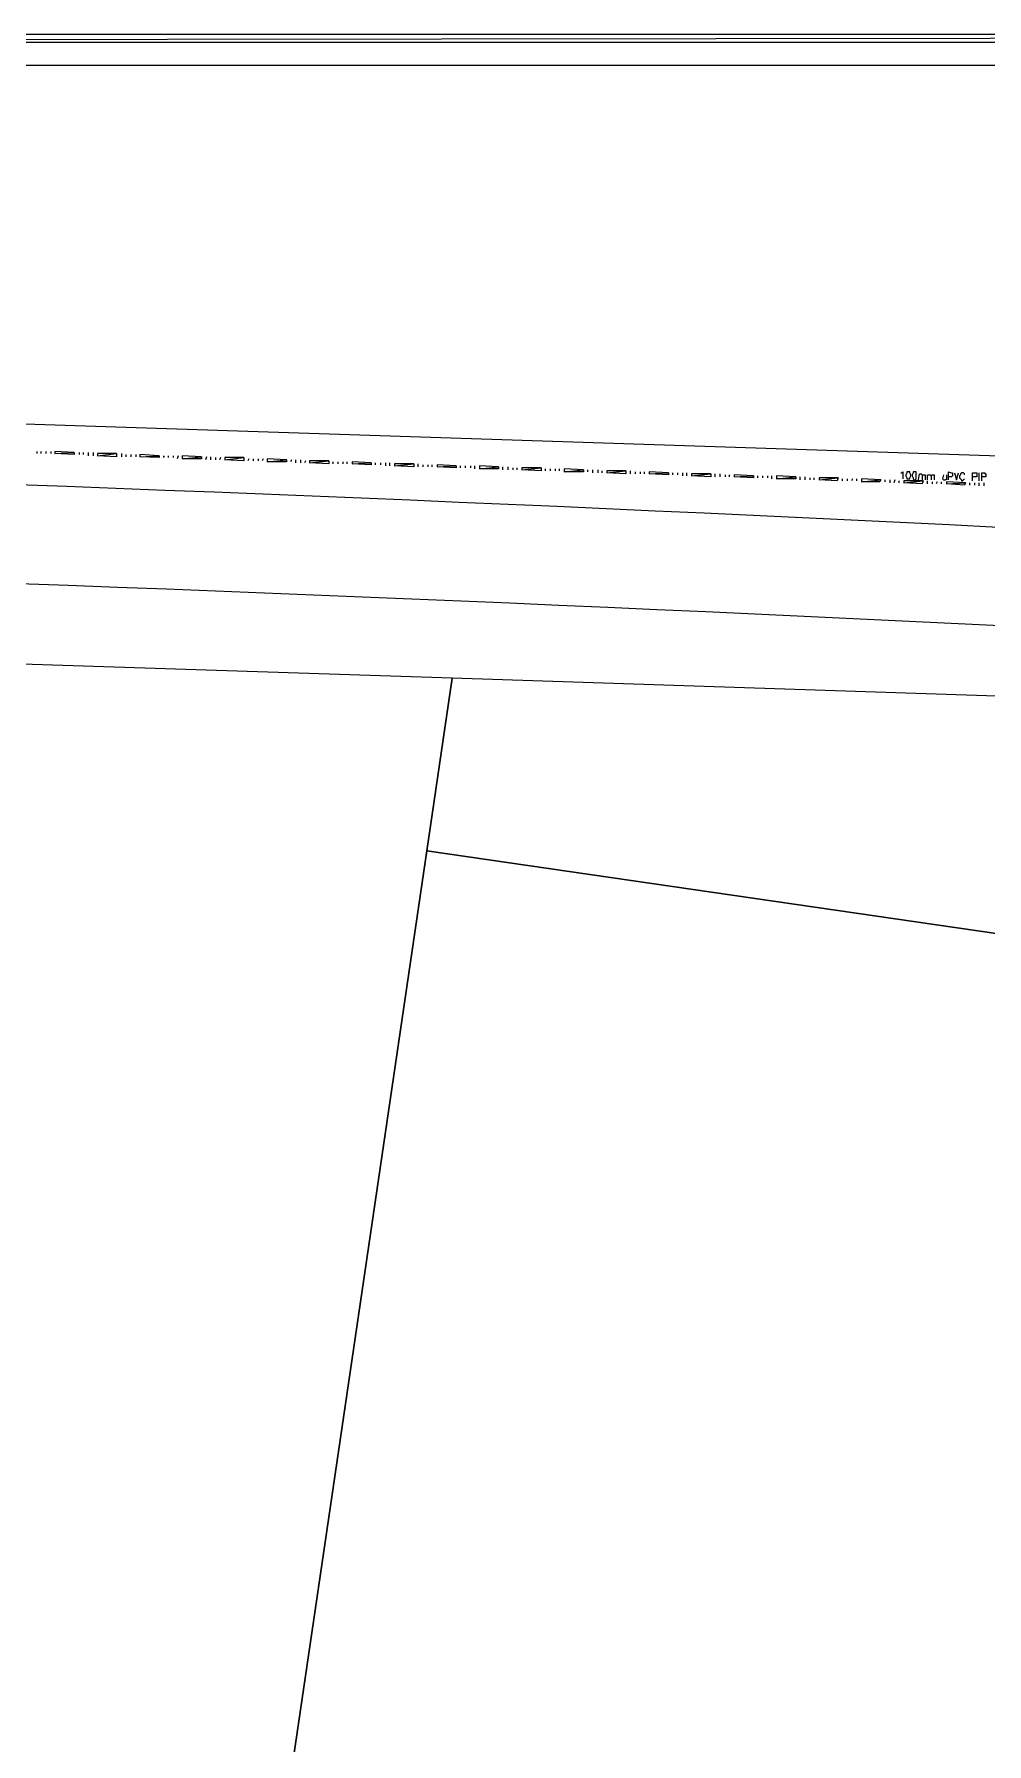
# Model space of a CAD drawing. Header units: inches. Extents: x 5 to 844, y 8 to 596.
# Drawn here: x 268.5 to 389.7, y 378.3 to 595.8 of the extents above; entities that cross this region are included whole.
import ezdxf

# ---------------------------------------------------------------- set-up
doc = ezdxf.new("R2010")
doc.units = ezdxf.units.IN
doc.header["$MEASUREMENT"] = 0
doc.layers.add('PDF_Geometry', color=7, linetype='Continuous', true_color=0x989898)

msp = doc.modelspace()

# ---------------------------------------------------------------- linework, layer by layer
at = {"layer": 'PDF_Geometry', "color": 7, "lineweight": 0}
for points in [[(843.66, 595.79), (6.31, 594.76), (5.16, 595.79), (843.66, 595.79)], [(842.63, 594.76), (843.66, 595.79), (6.31, 594.76), (842.63, 594.76)], [(735.15, 151.4), (735.15, 591.8), (10.56, 591.8), (10.56, 12.74)]]:
    msp.add_lwpolyline(points, dxfattribs=at)
at = {"layer": 'PDF_Geometry', "lineweight": 0}
for points in [[(10.69, 553.23), (34.73, 553.87), (430.06, 540.89), (443.95, 552.46), (449.73, 591.67)], [(199.16, 517.87), (174.48, 351.38), (295.2, 333.64), (318.47, 491.9), (321.68, 513.89), (199.16, 517.87)], [(321.68, 513.89), (318.47, 491.9), (432.64, 475.32), (435.98, 497.95), (425.56, 510.42), (321.68, 513.89)], [(318.47, 491.9), (295.2, 333.64), (397.41, 318.6), (411.17, 328.88), (432.64, 475.32), (318.47, 491.9)]]:
    msp.add_lwpolyline(points, dxfattribs=at)
at = {"layer": 'PDF_Geometry', "color": 3, "lineweight": 0}
for points in [[(268.84, 542.69), (268.84, 542.43)], [(269.36, 542.69), (269.36, 542.43)], [(270, 542.69), (270, 542.43)], [(270.64, 542.69), (270.64, 542.43)], [(271.16, 542.69), (271.16, 542.43), (273.6, 542.56), (271.16, 542.69)], [(271.16, 542.43), (273.6, 542.56), (273.6, 542.3), (271.16, 542.43)], [(274.24, 542.56), (274.24, 542.3)], [(274.76, 542.56), (274.76, 542.3)], [(275.4, 542.56), (275.4, 542.17)], [(276.04, 542.56), (276.04, 542.17)], [(276.56, 542.43), (276.56, 542.17), (279, 542.43), (276.56, 542.43)], [(276.56, 542.17), (279, 542.43), (279, 542.04), (276.56, 542.17)], [(279.64, 542.43), (279.64, 542.04)], [(280.16, 542.3), (280.16, 542.04)], [(280.8, 542.3), (280.8, 542.04)], [(281.44, 542.3), (281.44, 542.04)], [(281.96, 542.3), (281.96, 542.04), (284.4, 542.17), (281.96, 542.3)], [(281.96, 542.04), (284.4, 542.17), (284.4, 541.92), (281.96, 542.04)], [(285.04, 542.17), (284.91, 541.92)], [(285.56, 542.17), (285.56, 541.92)], [(286.2, 542.17), (286.2, 541.92)], [(286.84, 542.17), (286.71, 541.79)], [(287.36, 542.17), (287.36, 541.79), (289.8, 542.04), (287.36, 542.17)], [(287.36, 541.79), (289.8, 542.04), (289.8, 541.79), (287.36, 541.79)], [(290.44, 542.04), (290.31, 541.66)], [(290.96, 542.04), (290.96, 541.66)], [(291.6, 541.92), (291.6, 541.66)], [(292.24, 541.92), (292.11, 541.66)], [(292.76, 541.92), (292.76, 541.66), (295.2, 541.92), (292.76, 541.92)], [(292.76, 541.66), (295.2, 541.92), (295.2, 541.53), (292.76, 541.66)], [(295.84, 541.79), (295.71, 541.53)], [(296.36, 541.79), (296.36, 541.53)], [(297, 541.79), (297, 541.53)], [(297.64, 541.79), (297.51, 541.53)], [(298.16, 541.79), (298.16, 541.4), (300.6, 541.66), (298.16, 541.79)], [(298.16, 541.4), (300.6, 541.66), (300.6, 541.4), (298.16, 541.4)], [(301.24, 541.66), (301.11, 541.4)], [(301.76, 541.66), (301.76, 541.27)], [(302.4, 541.66), (302.4, 541.27)], [(303.04, 541.53), (302.91, 541.27)], [(303.56, 541.53), (303.56, 541.27), (306, 541.53), (303.56, 541.53)], [(303.56, 541.27), (306, 541.53), (306, 541.14), (303.56, 541.27)], [(306.51, 541.4), (306.51, 541.14)], [(307.16, 541.4), (307.16, 541.14)], [(307.8, 541.4), (307.8, 541.14)], [(308.31, 541.4), (308.31, 541.14)], [(308.96, 541.4), (308.96, 541.14), (311.4, 541.27), (308.96, 541.4)], [(308.96, 541.14), (311.4, 541.27), (311.4, 541.02), (308.96, 541.14)], [(311.91, 541.27), (311.91, 541.02)], [(312.56, 541.27), (312.56, 541.02)], [(313.2, 541.27), (313.2, 540.89)], [(313.71, 541.27), (313.71, 540.89)], [(314.36, 541.14), (314.36, 540.89), (316.8, 541.14), (314.36, 541.14)], [(314.36, 540.89), (316.8, 541.14), (316.8, 540.76), (314.36, 540.89)], [(317.31, 541.14), (317.31, 540.76)], [(317.96, 541.02), (317.96, 540.76)], [(318.6, 541.02), (318.6, 540.76)], [(319.11, 541.02), (319.11, 540.76)], [(319.76, 541.02), (319.76, 540.76), (322.2, 540.89), (319.76, 541.02)], [(319.76, 540.76), (322.2, 540.89), (322.2, 540.63), (319.76, 540.76)], [(322.71, 540.89), (322.71, 540.63)], [(323.36, 540.89), (323.36, 540.63)], [(324, 540.89), (324, 540.63)], [(324.51, 540.89), (324.51, 540.5)], [(325.16, 540.89), (325.16, 540.5), (327.6, 540.76), (325.16, 540.89)], [(325.16, 540.5), (327.6, 540.76), (327.6, 540.5), (325.16, 540.5)], [(328.11, 540.76), (328.11, 540.37)], [(328.75, 540.76), (328.75, 540.37)], [(329.4, 540.63), (329.4, 540.37)], [(329.91, 540.63), (329.91, 540.37)], [(330.55, 540.63), (330.55, 540.37), (333, 540.63), (330.55, 540.63)], [(330.55, 540.37), (333, 540.63), (333, 540.24), (330.55, 540.37)], [(333.51, 540.5), (333.51, 540.24)], [(334.15, 540.5), (334.15, 540.24)], [(334.8, 540.5), (334.8, 540.24)], [(335.31, 540.5), (335.31, 540.24)], [(335.95, 540.5), (335.95, 540.12), (338.4, 540.37), (335.95, 540.5)], [(335.95, 540.12), (338.4, 540.37), (338.4, 540.12), (335.95, 540.12)], [(338.91, 540.37), (338.91, 540.12)], [(339.55, 540.37), (339.55, 539.99)], [(340.2, 540.37), (340.2, 539.99)], [(340.71, 540.24), (340.71, 539.99)], [(341.35, 540.24), (341.35, 539.99), (343.8, 540.24), (341.35, 540.24)], [(341.35, 539.99), (343.8, 540.24), (343.8, 539.86), (341.35, 539.99)], [(344.31, 540.24), (344.31, 539.86)], [(344.95, 540.12), (344.95, 539.86)], [(345.6, 540.12), (345.6, 539.86)], [(346.11, 540.12), (346.11, 539.86)], [(346.75, 540.12), (346.75, 539.86), (349.2, 539.99), (346.75, 540.12)], [(346.75, 539.86), (349.2, 539.99), (349.2, 539.73), (346.75, 539.86)], [(349.71, 539.99), (349.71, 539.73)], [(350.35, 539.99), (350.35, 539.73)], [(351, 539.99), (351, 539.6)], [(351.51, 539.99), (351.51, 539.6)], [(352.15, 539.86), (352.15, 539.6), (354.6, 539.86), (352.15, 539.86)], [(352.15, 539.6), (354.6, 539.86), (354.6, 539.47), (352.15, 539.6)], [(355.11, 539.86), (355.11, 539.47)], [(355.75, 539.86), (355.75, 539.47)], [(356.4, 539.73), (356.4, 539.47)], [(356.91, 539.73), (356.91, 539.47)], [(357.55, 539.73), (357.55, 539.47), (360, 539.6), (357.55, 539.73)], [(357.55, 539.47), (360, 539.6), (360, 539.34), (357.55, 539.47)], [(360.51, 539.6), (360.51, 539.34)], [(361.15, 539.6), (361.15, 539.34)], [(361.8, 539.6), (361.8, 539.34)], [(362.31, 539.6), (362.31, 539.22)], [(362.95, 539.6), (362.95, 539.22), (365.4, 539.47), (362.95, 539.6)], [(362.95, 539.22), (365.4, 539.47), (365.4, 539.22), (362.95, 539.22)], [(365.91, 539.47), (365.91, 539.09)], [(366.55, 539.47), (366.55, 539.09)], [(367.2, 539.34), (367.2, 539.09)], [(367.71, 539.34), (367.71, 539.09)], [(368.35, 539.34), (368.35, 539.09), (370.8, 539.34), (368.35, 539.34)], [(368.35, 539.09), (370.8, 539.34), (370.67, 538.96), (368.35, 539.09)], [(371.31, 539.22), (371.31, 538.96)], [(371.95, 539.22), (371.95, 538.96)], [(372.6, 539.22), (372.47, 538.96)], [(373.11, 539.22), (373.11, 538.96)], [(373.75, 539.22), (373.75, 538.83), (376.2, 539.09), (373.75, 539.22)], [(373.75, 538.83), (376.2, 539.09), (376.07, 538.83), (373.75, 538.83)], [(376.71, 539.09), (376.71, 538.83)], [(377.35, 539.09), (377.35, 538.7)], [(378, 539.09), (377.87, 538.7)], [(378.51, 538.96), (378.51, 538.7)], [(379.15, 538.96), (379.15, 538.7), (381.6, 538.96), (379.15, 538.96)], [(379.15, 538.7), (381.6, 538.96), (381.47, 538.57), (379.15, 538.7)], [(382.11, 538.96), (382.11, 538.57)], [(382.75, 538.83), (382.75, 538.57)], [(383.4, 538.83), (383.27, 538.57)], [(383.91, 538.83), (383.91, 538.57)], [(384.55, 538.83), (384.55, 538.57), (386.99, 538.7), (384.55, 538.83)], [(384.55, 538.57), (386.99, 538.7), (386.87, 538.44), (384.55, 538.57)], [(387.51, 538.7), (387.51, 538.44)], [(388.15, 538.7), (388.15, 538.44)], [(388.67, 538.7), (388.67, 538.32)], [(389.31, 538.7), (389.31, 538.32)]]:
    msp.add_lwpolyline(points, dxfattribs=at)
at = {"layer": 'PDF_Geometry', "color": 7, "lineweight": 25}
for points in [[(378.77, 539.99), (378.9, 539.99), (379.02, 540.12), (379.02, 539.22)], [(379.67, 540.12), (379.54, 540.12), (379.54, 539.99), (379.41, 539.73), (379.41, 539.6), (379.54, 539.34), (379.54, 539.22), (379.67, 539.22), (379.8, 539.22), (379.92, 539.22), (379.92, 539.34), (380.05, 539.6), (380.05, 539.73), (379.92, 539.99), (379.92, 540.12), (379.8, 540.12), (379.67, 540.12)], [(380.44, 540.12), (380.31, 540.12), (380.31, 539.99), (380.18, 539.73), (380.18, 539.6), (380.31, 539.34), (380.31, 539.22), (380.44, 539.09), (380.57, 539.09), (380.7, 539.22), (380.7, 539.34), (380.7, 539.6), (380.7, 539.73), (380.7, 539.99), (380.7, 540.12), (380.57, 540.12), (380.44, 540.12)], [(381.08, 539.86), (380.95, 539.09)], [(381.08, 539.6), (381.08, 539.73), (381.21, 539.86), (381.34, 539.86), (381.47, 539.73), (381.47, 539.6), (381.47, 539.09)], [(381.47, 539.6), (381.6, 539.73), (381.72, 539.73), (381.85, 539.73), (381.85, 539.6), (381.85, 539.09)], [(382.11, 539.73), (382.11, 539.09)], [(382.11, 539.6), (382.24, 539.73), (382.37, 539.73), (382.5, 539.73), (382.62, 539.6), (382.62, 539.09)], [(382.62, 539.6), (382.75, 539.73), (382.88, 539.73), (383.01, 539.73), (383.01, 539.6), (383.01, 539.09)], [(384.17, 539.73), (384.04, 539.22), (384.17, 539.09), (384.3, 539.09), (384.42, 539.09), (384.55, 539.22)], [(384.55, 539.73), (384.55, 539.09)], [(384.81, 539.09), (384.81, 540.12), (385.19, 539.99), (385.32, 539.99), (385.32, 539.86), (385.32, 539.73), (385.32, 539.6), (385.19, 539.47), (384.81, 539.47)], [(385.58, 539.99), (385.84, 539.09), (386.09, 539.99)], [(386.87, 539.73), (386.87, 539.86), (386.74, 539.99), (386.61, 539.99), (386.48, 539.99), (386.35, 539.86), (386.35, 539.73), (386.22, 539.6), (386.22, 539.34), (386.35, 539.22), (386.48, 539.09), (386.48, 538.96), (386.61, 538.96), (386.74, 539.09), (386.87, 539.22)], [(387.89, 538.96), (387.89, 539.99), (388.28, 539.99), (388.41, 539.99), (388.41, 539.86), (388.41, 539.73), (388.41, 539.6), (388.41, 539.47), (388.28, 539.47), (387.89, 539.47)], [(388.67, 539.99), (388.67, 538.96)], [(389.05, 538.96), (389.05, 539.99), (389.44, 539.99), (389.44, 539.86), (389.57, 539.86), (389.57, 539.73), (389.57, 539.6), (389.57, 539.47), (389.44, 539.47), (389.31, 539.47), (389.05, 539.47)]]:
    msp.add_lwpolyline(points, dxfattribs=at)
at = {"layer": 'PDF_Geometry', "lineweight": 25}
for centre, radius, start, end in [((-93.22, -9161.02), 9706.16, 87.029114, 89.386634), ((-113.45, -9789.51), 10322.39, 87.092701, 89.310929)]:
    msp.add_arc(centre, radius, start, end, dxfattribs=at)

doc.saveas('drawing.dxf')
